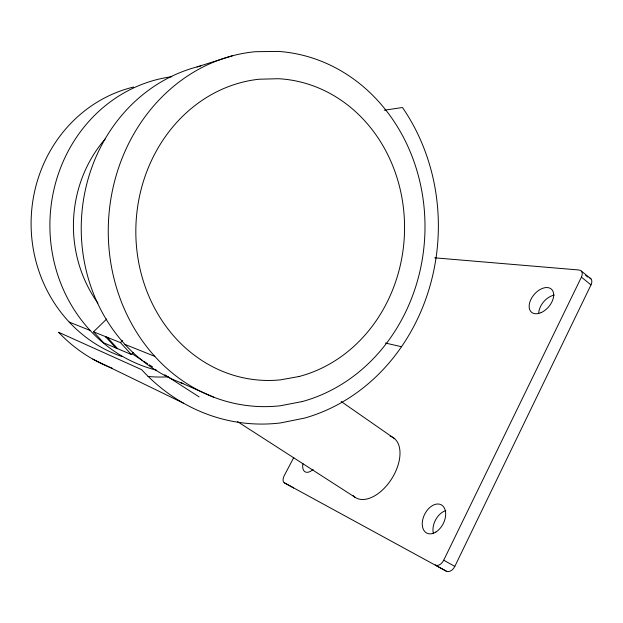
<?xml version="1.0" encoding="UTF-8"?>
<svg xmlns="http://www.w3.org/2000/svg" width="623" height="623" viewBox="0 0 623 623"><rect width="100%" height="100%" fill="white"/><g stroke="black" fill="none" stroke-linecap="round" stroke-linejoin="round"><path stroke-width="0.93" d="M293.776 457.523L284.298 475.544A6.394 3.317 -62.4 0 0 284.244 482.763L446.263 571.143A8.208 5.591 -66 0 0 454.829 566.393L591.001 284.875A7.803 4.984 -46.8 0 0 589.903 278.06M446.263 571.143L435.158 565.03A8.27 5.537 -65.6 0 0 443.716 560.209L581.407 277.157A7.858 4.929 -47.1 0 0 579.024 270L434.706 257.829M106.774 318.937L93.505 331.81L103.706 342.837L131.336 354.479L133.392 352.439M93.505 331.81L120.457 342.611L122.536 340.563M197.024 66.91L232.356 55.805M384.313 110.209L402.474 107.514A195.762 174.385 -86.9 0 1 304.507 418.111L280.584 422.924A195.762 174.385 -86.9 0 1 141.608 369.649L58.585 332.261A153.912 144.591 -89.5 0 0 112.101 368.162M385.419 343.039L401.508 346.731M69.215 322.083L90.179 330.486M124.974 344.418L154.816 356.372M180.327 382.514L213.712 397.178M92.843 359.144L183.544 403.198M284.244 482.763L293.659 487.941A6.355 3.364 -62.6 0 1 292.997 487.326M443.716 560.209L454.829 566.393M108.807 338.336L107.179 337.292L117.731 348.748M107.031 337.627L105.419 336.584L115.925 347.984M132.154 353.802L141.958 360.11M143.594 361.161L147.674 363.785M149.31 364.837L152.573 366.939M164.822 374.828L199.126 396.913M237.519 421.623L355.126 497.333M341.163 401.5L394.678 438.724M581.407 277.157L591.001 284.875M581.399 271.13L590.947 278.847M585.628 275.327L587.824 277.11M120.457 342.611L131.336 354.479M168.241 376.822A153.912 144.591 -89.5 0 1 147.994 376.463M538.716 313.159A15.147 9.618 -49.2 0 1 554.275 295.1M122.007 356.558A139.856 131.328 -89.4 0 1 31.236 217.209A139.856 131.328 -89.4 0 1 133.61 87.025M156.7 370.218A149.224 138.329 -88.5 0 1 50.105 217.084A149.224 138.329 -88.5 0 1 171.878 76.699M97.889 303.121A126.757 117.428 -88.4 0 1 105.271 138.851M313.151 469.345A12.966 6.915 -61.6 0 1 302.926 463.528M433.382 533.475A15.777 10.513 -63.5 0 1 445.834 510.65M390.185 436.209A35.418 20.754 -57.9 0 1 391.774 478.659A35.418 20.754 -57.9 0 1 352.859 495.386M182.998 383.503A164.674 149.38 -87.4 0 1 81.512 218.307A164.674 149.38 -87.4 0 1 200.762 65.983M302.287 401.547L280.482 405.744A177.835 158.312 -86.8 0 1 108.752 245.236A177.835 158.312 -86.8 0 1 255.36 51.709L278.349 51.413A177.835 158.312 -86.8 0 1 424.536 212.996A177.835 158.312 -86.8 0 1 302.287 401.547M298.931 376.541L280.327 379.874A151.015 134.311 -86.8 0 1 136.25 243.429A151.015 134.311 -86.8 0 1 259.051 79.23L278.512 78.716A151.015 134.311 -86.8 0 1 404.171 215.94A151.015 134.311 -86.8 0 1 298.931 376.541M541.223 312.567A15.24 9.516 -49.4 0 0 552.126 289.913A15.24 9.516 -49.4 0 0 530.882 299.484A15.24 9.516 -49.4 0 0 541.223 312.567M435.82 532.081A15.879 10.404 -63.3 0 0 443.07 506.226A15.879 10.404 -63.3 0 0 423.017 518.515A15.879 10.404 -63.3 0 0 435.82 532.081"/></g></svg>
